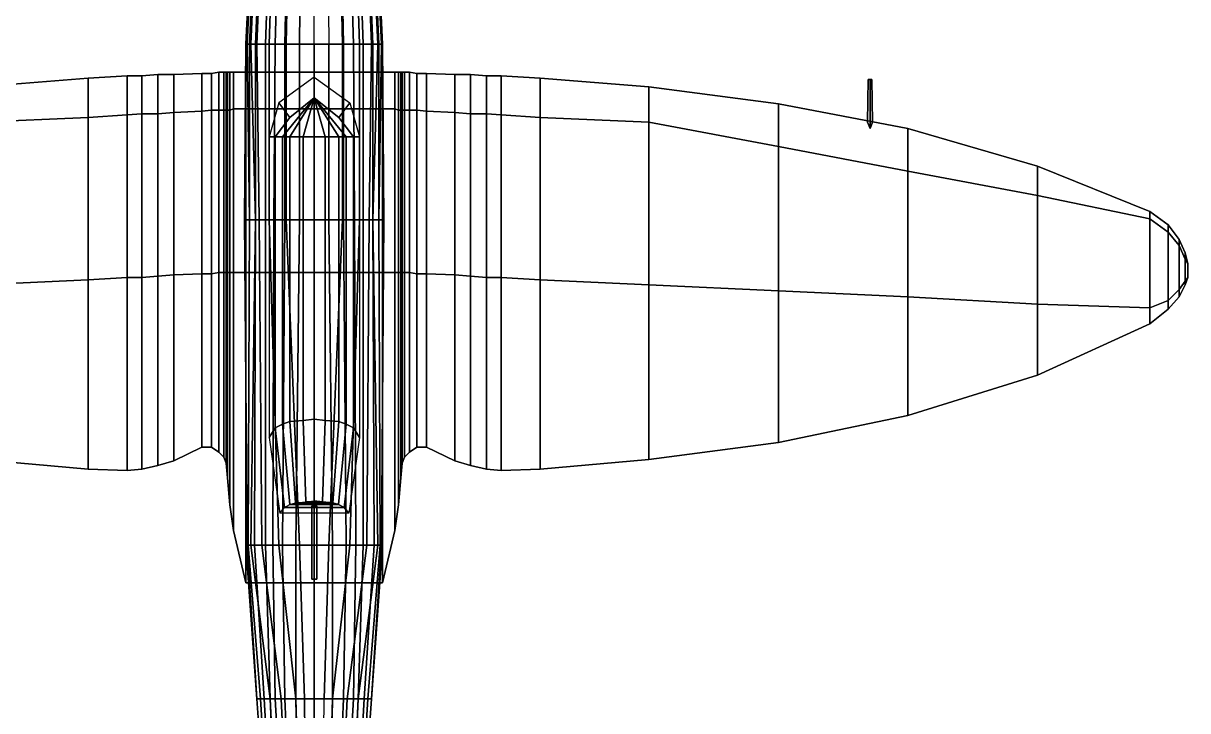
# Model space of a CAD drawing. Header units: millimetres. Extents: x -7.2 to 7.2, y -6 to 11.
# Drawn here: x -2.38 to 7.15, y -2.04 to 3.59 of the extents above; entities that cross this region are included whole.
import ezdxf

# ---------------------------------------------------------------- set-up
doc = ezdxf.new("R2010")
doc.units = ezdxf.units.MM
for name, color, linetype in [('gun', 1, 'Continuous'), ('h2', 7, 'Continuous'), ('w2', 5, 'Continuous'), ('wing1', 5, 'Continuous')]:
    doc.layers.add(name, color=color, linetype=linetype)

msp = doc.modelspace()

# ---------------------------------------------------------------- linework, layer by layer
for points in [[(-0.53, 3.42, -0.32), (-0.56, 3.42, -0.13), (-0.50596, 4.52, -0.10491), (-0.478855, 4.52, -0.276575)], [(-0.56, 3.42, -0.13), (-0.56, 3.42, 0.4), (-0.50596, 4.52, 0.373945), (-0.50596, 4.52, -0.10491)], [(-0.56, 3.42, 0.4), (-0.55, 3.42, 0.46), (-0.496925, 4.52, 0.428155), (-0.50596, 4.52, 0.373945)], [(-0.55, 3.42, 0.46), (-0.52, 3.42, 0.58), (-0.46982, 4.52, 0.536575), (-0.496925, 4.52, 0.428155)], [(-0.48, 3.42, -0.42), (-0.53, 3.42, -0.32), (-0.478855, 4.52, -0.276575), (-0.43368, 4.52, -0.366925)], [(-0.52, 3.42, 0.58), (-0.47, 3.42, 0.67), (-0.424645, 4.52, 0.61789), (-0.46982, 4.52, 0.536575)], [(-0.4, 3.42, -0.5), (-0.48, 3.42, -0.42), (-0.43368, 4.52, -0.366925), (-0.3614, 4.52, -0.439205)], [(-0.47, 3.42, 0.67), (-0.37, 3.42, 0.76), (-0.334295, 4.52, 0.699205), (-0.424645, 4.52, 0.61789)], [(-0.32, 3.42, -0.55), (-0.4, 3.42, -0.5), (-0.3614, 4.52, -0.439205), (-0.28912, 4.52, -0.48438)], [(-0.207805, 4.52, 0.735345), (-0.334295, 4.52, 0.699205), (-0.37, 3.42, 0.76), (-0.23, 3.42, 0.8)], [(-0.24, 3.42, -0.57), (-0.32, 3.42, -0.55), (-0.28912, 4.52, -0.48438), (-0.21684, 4.52, -0.50245)], [(-0.12, 3.42, -0.59), (-0.24, 3.42, -0.57), (-0.21684, 4.52, -0.50245), (-0.10842, 4.52, -0.52052)], [(0, 4.52, 0.76245), (-0.207805, 4.52, 0.735345), (-0.23, 3.42, 0.8), (0, 3.42, 0.83)], [(0.12, 3.42, -0.59), (-0.12, 3.42, -0.59), (-0.10842, 4.52, -0.52052), (0.10842, 4.52, -0.52052)], [(-0.53, 1.98, -0.33), (-0.57, 1.98, -0.14), (-0.56, 3.42, -0.13), (-0.53, 3.42, -0.32)], [(-0.57, 1.98, -0.14), (-0.56, 1.98, 0.32), (-0.56, 3.42, 0.4), (-0.56, 3.42, -0.13)], [(-0.56, 1.98, 0.32), (-0.53, 1.98, 0.45), (-0.55, 3.42, 0.46), (-0.56, 3.42, 0.4)], [(-0.53, 1.98, 0.45), (-0.48, 1.98, 0.57), (-0.52, 3.42, 0.58), (-0.55, 3.42, 0.46)], [(-0.48, 1.98, -0.43), (-0.53, 1.98, -0.33), (-0.53, 3.42, -0.32), (-0.48, 3.42, -0.42)], [(-0.48, 1.98, 0.57), (-0.45, 1.98, 0.62), (-0.47, 3.42, 0.67), (-0.52, 3.42, 0.58)], [(-0.4, 1.98, -0.51), (-0.48, 1.98, -0.43), (-0.48, 3.42, -0.42), (-0.4, 3.42, -0.5)], [(-0.45, 1.98, 0.62), (-0.37, 1.98, 0.7), (-0.37, 3.42, 0.76), (-0.47, 3.42, 0.67)], [(-0.33, 1.98, -0.55), (-0.4, 1.98, -0.51), (-0.4, 3.42, -0.5), (-0.32, 3.42, -0.55)], [(-0.23, 3.42, 0.8), (-0.37, 3.42, 0.76), (-0.37, 1.98, 0.7), (-0.23, 1.98, 0.77)], [(-0.24, 1.98, -0.57), (-0.33, 1.98, -0.55), (-0.32, 3.42, -0.55), (-0.24, 3.42, -0.57)], [(-0.12, 1.98, -0.59), (-0.24, 1.98, -0.57), (-0.24, 3.42, -0.57), (-0.12, 3.42, -0.59)], [(0, 3.42, 0.83), (-0.23, 3.42, 0.8), (-0.23, 1.98, 0.77), (0, 1.98, 0.79)], [(0, 1.98, -0.6), (-0.12, 1.98, -0.59), (-0.12, 3.42, -0.59), (0, 3.42, -0.59)], [(-0.55, -0.68, -0.14), (-0.56, -0.68, 0.24), (-0.56, 1.98, 0.32), (-0.57, 1.98, -0.14)], [(-0.54, -0.68, -0.23), (-0.55, -0.68, -0.14), (-0.57, 1.98, -0.14), (-0.53, 1.98, -0.33)], [(-0.56, -0.68, 0.24), (-0.54, -0.68, 0.38), (-0.53, 1.98, 0.45), (-0.56, 1.98, 0.32)], [(-0.54, -0.68, 0.38), (-0.52, -0.68, 0.44), (-0.48, 1.98, 0.57), (-0.53, 1.98, 0.45)], [(-0.49, -0.68, -0.34), (-0.54, -0.68, -0.23), (-0.53, 1.98, -0.33), (-0.48, 1.98, -0.43)], [(-0.52, -0.68, 0.44), (-0.43, -0.68, 0.56), (-0.45, 1.98, 0.62), (-0.48, 1.98, 0.57)], [(-0.4, -0.68, -0.44), (-0.49, -0.68, -0.34), (-0.48, 1.98, -0.43), (-0.4, 1.98, -0.51)], [(-0.43, -0.68, 0.56), (-0.29, -0.68, 0.64), (-0.37, 1.98, 0.7), (-0.45, 1.98, 0.62)], [(-0.34, -0.68, -0.48), (-0.4, -0.68, -0.44), (-0.4, 1.98, -0.51), (-0.33, 1.98, -0.55)], [(-0.23, 1.98, 0.77), (-0.37, 1.98, 0.7), (-0.29, -0.68, 0.64), (-0.12, -0.68, 0.67)], [(-0.26, -0.68, -0.51), (-0.34, -0.68, -0.48), (-0.33, 1.98, -0.55), (-0.24, 1.98, -0.57)], [(-0.15, -0.68, -0.53), (-0.26, -0.68, -0.51), (-0.24, 1.98, -0.57), (-0.12, 1.98, -0.59)], [(0, 1.98, 0.79), (-0.23, 1.98, 0.77), (-0.12, -0.68, 0.67), (0, -0.68, 0.68)], [(0, -0.68, -0.54), (-0.15, -0.68, -0.53), (-0.12, 1.98, -0.59), (0, 1.98, -0.6)], [(0, 1.27, 1.87), (0, 1.25, 1.87), (0, 1.24, 1.03), (0, 1.29, 1.03)], [(0, 1.29, 1.03), (0, 1.24, 1.03), (0, 1.25, 1.87), (0, 1.27, 1.87)], [(0, -5.08, 1.66), (0, -5.08, 1.68), (0, 1.25, 1.86), (0, 1.25, 1.84)], [(0, 1.25, 1.84), (0, 1.25, 1.86), (0, -5.08, 1.68), (0, -5.08, 1.66)], [(0, 1.08, 1.03), (0, 1.02, 1.03), (0, 1.02, 1.38), (0, 1.07, 1.38)], [(0, 1.07, 1.38), (0, 1.02, 1.38), (0, 1.02, 1.03), (0, 1.08, 1.03)], [(-0.47, -1.94, 0.28), (-0.44, -1.94, 0.39), (-0.54, -0.68, 0.38), (-0.56, -0.68, 0.24)], [(-0.47, -1.94, -0.01), (-0.47, -1.94, 0.28), (-0.56, -0.68, 0.24), (-0.55, -0.68, -0.14)], [(-0.44, -1.94, -0.15), (-0.47, -1.94, -0.01), (-0.55, -0.68, -0.14), (-0.54, -0.68, -0.23)], [(-0.44, -1.94, 0.39), (-0.36, -1.94, 0.52), (-0.52, -0.68, 0.44), (-0.54, -0.68, 0.38)], [(-0.41, -1.94, -0.23), (-0.44, -1.94, -0.15), (-0.54, -0.68, -0.23), (-0.49, -0.68, -0.34)], [(-0.36, -1.94, 0.52), (-0.27, -1.94, 0.58), (-0.43, -0.68, 0.56), (-0.52, -0.68, 0.44)], [(-0.36, -1.94, -0.31), (-0.41, -1.94, -0.23), (-0.49, -0.68, -0.34), (-0.4, -0.68, -0.44)], [(-0.27, -1.94, 0.58), (-0.15, -1.94, 0.63), (-0.29, -0.68, 0.64), (-0.43, -0.68, 0.56)], [(-0.32, -1.94, -0.35), (-0.36, -1.94, -0.31), (-0.4, -0.68, -0.44), (-0.34, -0.68, -0.48)], [(-0.24, -1.94, -0.41), (-0.32, -1.94, -0.35), (-0.34, -0.68, -0.48), (-0.26, -0.68, -0.51)], [(-0.12, -0.68, 0.67), (-0.29, -0.68, 0.64), (-0.15, -1.94, 0.63), (-0.08, -1.94, 0.64)], [(-0.15, -1.94, -0.45), (-0.24, -1.94, -0.41), (-0.26, -0.68, -0.51), (-0.15, -0.68, -0.53)], [(0, -1.94, -0.47), (-0.15, -1.94, -0.45), (-0.15, -0.68, -0.53), (0, -0.68, -0.54)], [(0, -0.68, 0.68), (-0.12, -0.68, 0.67), (-0.08, -1.94, 0.64), (0, -1.94, 0.64)], [(-0.32, -4.04, 0.15), (-0.31, -4.04, 0.24), (-0.44, -1.94, 0.39), (-0.47, -1.94, 0.28)], [(-0.31, -4.04, -0.03), (-0.32, -4.04, 0.03), (-0.47, -1.94, -0.01), (-0.44, -1.94, -0.15)], [(-0.32, -4.04, 0.03), (-0.32, -4.04, 0.15), (-0.47, -1.94, 0.28), (-0.47, -1.94, -0.01)], [(-0.31, -4.04, 0.24), (-0.26, -4.04, 0.32), (-0.36, -1.94, 0.52), (-0.44, -1.94, 0.39)], [(-0.29, -4.04, -0.1), (-0.31, -4.04, -0.03), (-0.44, -1.94, -0.15), (-0.41, -1.94, -0.23)], [(-0.27, -4.04, -0.13), (-0.29, -4.04, -0.1), (-0.41, -1.94, -0.23), (-0.36, -1.94, -0.31)], [(-0.26, -4.04, 0.32), (-0.17, -4.04, 0.39), (-0.27, -1.94, 0.58), (-0.36, -1.94, 0.52)], [(-0.2, -4.04, -0.2), (-0.27, -4.04, -0.13), (-0.36, -1.94, -0.31), (-0.32, -1.94, -0.35)], [(-0.15, -4.04, -0.23), (-0.2, -4.04, -0.2), (-0.32, -1.94, -0.35), (-0.24, -1.94, -0.41)], [(-0.17, -4.04, 0.39), (-0.11, -4.04, 0.41), (-0.15, -1.94, 0.63), (-0.27, -1.94, 0.58)], [(-0.09, -4.04, -0.25), (-0.15, -4.04, -0.23), (-0.24, -1.94, -0.41), (-0.15, -1.94, -0.45)], [(-0.08, -1.94, 0.64), (-0.15, -1.94, 0.63), (-0.11, -4.04, 0.41), (-0.06, -4.04, 0.42)], [(0, -4.04, -0.25), (-0.09, -4.04, -0.25), (-0.15, -1.94, -0.45), (0, -1.94, -0.47)], [(0.08, -1.94, 0.64), (-0.08, -1.94, 0.64), (-0.06, -4.04, 0.42), (0.06, -4.04, 0.42)]]:
    msp.add_3dface(points)
at = {"color": 2}
for points in [[(0, 3.147924, 0.822442), (-0.29, 2.94, 0.77), (-0.2, 2.82, 0.95), (0, 2.98, 1.02)], [(-0.2, 2.82, 0.95), (-0.32, 2.66, 0.89), (-0.26, 2.66, 0.98), (0, 2.98, 1.02)], [(0, 2.98, 1.02), (-0.26, 2.66, 0.98), (-0.2, 2.66, 1.03), (0, 2.98, 1.02)], [(0, 2.98, 1.02), (-0.2, 2.66, 1.03), (-0.09, 2.66, 1.07), (0, 2.98, 1.02)], [(0, 2.98, 1.02), (-0.09, 2.66, 1.07), (0, 2.66, 1.08), (0, 2.98, 1.02)], [(-0.29, 2.94, 0.77), (-0.37, 2.66, 0.72), (-0.32, 2.66, 0.89), (-0.2, 2.82, 0.95)], [(-0.32, 2.66, 0.89), (-0.37, 2.66, 0.72), (-0.37, 1.98, 0.7), (-0.32, 1.98, 0.87)], [(-0.26, 2.66, 0.98), (-0.32, 2.66, 0.89), (-0.32, 1.98, 0.87), (-0.26, 1.98, 0.96)], [(-0.2, 2.66, 1.03), (-0.26, 2.66, 0.98), (-0.26, 1.98, 0.96), (-0.2, 1.98, 1.01)], [(-0.09, 2.66, 1.07), (-0.2, 2.66, 1.03), (-0.2, 1.98, 1.01), (-0.09, 1.98, 1.05)], [(0, 2.66, 1.08), (-0.09, 2.66, 1.07), (-0.09, 1.98, 1.05), (0, 1.98, 1.06)], [(-0.32, 1.98, 0.87), (-0.37, 1.98, 0.7), (-0.37, 0.2, 0.59), (-0.32, 0.28, 0.82)], [(-0.26, 1.98, 0.96), (-0.32, 1.98, 0.87), (-0.32, 0.28, 0.82), (-0.26, 0.31, 0.91)], [(-0.2, 1.98, 1.01), (-0.26, 1.98, 0.96), (-0.26, 0.31, 0.91), (-0.2, 0.33, 0.96)], [(-0.09, 1.98, 1.05), (-0.2, 1.98, 1.01), (-0.2, 0.33, 0.96), (-0.09, 0.34, 1)], [(0, 1.98, 1.06), (-0.09, 1.98, 1.05), (-0.09, 0.34, 1), (0, 0.35, 1.01)], [(-0.26, 0.31, 0.91), (-0.32, 0.28, 0.82), (-0.244704, -0.371774, 0.77), (-0.198822, -0.348833, 0.838823)], [(-0.2, 0.33, 0.96), (-0.26, 0.31, 0.91), (-0.198822, -0.348833, 0.838823), (-0.15294, -0.333539, 0.877058)], [(-0.09, 0.34, 1), (-0.2, 0.33, 0.96), (-0.15294, -0.333539, 0.877058), (-0.068823, -0.325892, 0.907646)], [(0, 0.35, 1.01), (-0.09, 0.34, 1), (-0.068823, -0.325892, 0.907646), (0, -0.318245, 0.915293)], [(-0.32, 0.28, 0.82), (-0.37, 0.2, 0.59), (-0.282939, -0.42, 0.640001), (-0.244704, -0.371774, 0.77)]]:
    msp.add_3dface(points, dxfattribs=at)
at = {"layer": 'gun'}
for points in [[(0, -0.36, 0.77), (-0.02, -0.36, 0.75), (-0.02, -0.96, 0.75), (0, -0.96, 0.77)], [(-0.02, -0.36, 0.75), (0, -0.36, 0.73), (0, -0.96, 0.73), (-0.02, -0.96, 0.75)], [(0.02, -0.36, 0.75), (0, -0.36, 0.77), (0, -0.96, 0.77), (0.02, -0.96, 0.75)], [(0, -0.36, 0.73), (0.02, -0.36, 0.75), (0.02, -0.96, 0.75), (0, -0.96, 0.73)], [(0, -0.96, 0.77), (-0.02, -0.96, 0.75), (0, -0.96, 0.73), (0.02, -0.96, 0.75)]]:
    msp.add_3dface(points, dxfattribs=at)
at = {"layer": 'h2'}
for points in [[(0, 4.52, 0.76245), (0.207805, 4.52, 0.735345), (0.23, 3.42, 0.8), (0, 3.42, 0.83)], [(0.12, 3.42, -0.59), (0.24, 3.42, -0.57), (0.21684, 4.52, -0.50245), (0.10842, 4.52, -0.52052)], [(0.207805, 4.52, 0.735345), (0.334295, 4.52, 0.699205), (0.37, 3.42, 0.76), (0.23, 3.42, 0.8)], [(0.24, 3.42, -0.57), (0.32, 3.42, -0.55), (0.28912, 4.52, -0.48438), (0.21684, 4.52, -0.50245)], [(0.32, 3.42, -0.55), (0.4, 3.42, -0.5), (0.3614, 4.52, -0.439205), (0.28912, 4.52, -0.48438)], [(0.47, 3.42, 0.67), (0.37, 3.42, 0.76), (0.334295, 4.52, 0.699205), (0.424645, 4.52, 0.61789)], [(0.4, 3.42, -0.5), (0.48, 3.42, -0.42), (0.43368, 4.52, -0.366925), (0.3614, 4.52, -0.439205)], [(0.52, 3.42, 0.58), (0.47, 3.42, 0.67), (0.424645, 4.52, 0.61789), (0.46982, 4.52, 0.536575)], [(0.48, 3.42, -0.42), (0.53, 3.42, -0.32), (0.478855, 4.52, -0.276575), (0.43368, 4.52, -0.366925)], [(0.55, 3.42, 0.46), (0.52, 3.42, 0.58), (0.46982, 4.52, 0.536575), (0.496925, 4.52, 0.428155)], [(0.53, 3.42, -0.32), (0.56, 3.42, -0.13), (0.50596, 4.52, -0.10491), (0.478855, 4.52, -0.276575)], [(0.56, 3.42, 0.4), (0.55, 3.42, 0.46), (0.496925, 4.52, 0.428155), (0.50596, 4.52, 0.373945)], [(0.56, 3.42, -0.13), (0.56, 3.42, 0.4), (0.50596, 4.52, 0.373945), (0.50596, 4.52, -0.10491)], [(0, 1.98, -0.6), (0.12, 1.98, -0.59), (0.12, 3.42, -0.59), (0, 3.42, -0.59)], [(0, 3.42, 0.83), (0.23, 3.42, 0.8), (0.23, 1.98, 0.77), (0, 1.98, 0.79)], [(0.12, 1.98, -0.59), (0.24, 1.98, -0.57), (0.24, 3.42, -0.57), (0.12, 3.42, -0.59)], [(0.23, 3.42, 0.8), (0.37, 3.42, 0.76), (0.37, 1.98, 0.7), (0.23, 1.98, 0.77)], [(0.24, 1.98, -0.57), (0.33, 1.98, -0.55), (0.32, 3.42, -0.55), (0.24, 3.42, -0.57)], [(0.33, 1.98, -0.55), (0.4, 1.98, -0.51), (0.4, 3.42, -0.5), (0.32, 3.42, -0.55)], [(0.45, 1.98, 0.62), (0.37, 1.98, 0.7), (0.37, 3.42, 0.76), (0.47, 3.42, 0.67)], [(0.4, 1.98, -0.51), (0.48, 1.98, -0.43), (0.48, 3.42, -0.42), (0.4, 3.42, -0.5)], [(0.48, 1.98, 0.57), (0.45, 1.98, 0.62), (0.47, 3.42, 0.67), (0.52, 3.42, 0.58)], [(0.48, 1.98, -0.43), (0.53, 1.98, -0.33), (0.53, 3.42, -0.32), (0.48, 3.42, -0.42)], [(0.53, 1.98, 0.45), (0.48, 1.98, 0.57), (0.52, 3.42, 0.58), (0.55, 3.42, 0.46)], [(0.53, 1.98, -0.33), (0.57, 1.98, -0.14), (0.56, 3.42, -0.13), (0.53, 3.42, -0.32)], [(0.56, 1.98, 0.32), (0.53, 1.98, 0.45), (0.55, 3.42, 0.46), (0.56, 3.42, 0.4)], [(0.57, 1.98, -0.14), (0.56, 1.98, 0.32), (0.56, 3.42, 0.4), (0.56, 3.42, -0.13)], [(0, -0.68, -0.54), (0.15, -0.68, -0.53), (0.12, 1.98, -0.59), (0, 1.98, -0.6)], [(0, 1.98, 0.79), (0.23, 1.98, 0.77), (0.12, -0.68, 0.67), (0, -0.68, 0.68)], [(0.15, -0.68, -0.53), (0.26, -0.68, -0.51), (0.24, 1.98, -0.57), (0.12, 1.98, -0.59)], [(0.23, 1.98, 0.77), (0.37, 1.98, 0.7), (0.29, -0.68, 0.64), (0.12, -0.68, 0.67)], [(0.26, -0.68, -0.51), (0.34, -0.68, -0.48), (0.33, 1.98, -0.55), (0.24, 1.98, -0.57)], [(0.43, -0.68, 0.56), (0.29, -0.68, 0.64), (0.37, 1.98, 0.7), (0.45, 1.98, 0.62)], [(0.34, -0.68, -0.48), (0.4, -0.68, -0.44), (0.4, 1.98, -0.51), (0.33, 1.98, -0.55)], [(0.4, -0.68, -0.44), (0.49, -0.68, -0.34), (0.48, 1.98, -0.43), (0.4, 1.98, -0.51)], [(0.52, -0.68, 0.44), (0.43, -0.68, 0.56), (0.45, 1.98, 0.62), (0.48, 1.98, 0.57)], [(0.49, -0.68, -0.34), (0.54, -0.68, -0.23), (0.53, 1.98, -0.33), (0.48, 1.98, -0.43)], [(0.54, -0.68, 0.38), (0.52, -0.68, 0.44), (0.48, 1.98, 0.57), (0.53, 1.98, 0.45)], [(0.54, -0.68, -0.23), (0.55, -0.68, -0.14), (0.57, 1.98, -0.14), (0.53, 1.98, -0.33)], [(0.56, -0.68, 0.24), (0.54, -0.68, 0.38), (0.53, 1.98, 0.45), (0.56, 1.98, 0.32)], [(0.55, -0.68, -0.14), (0.56, -0.68, 0.24), (0.56, 1.98, 0.32), (0.57, 1.98, -0.14)], [(0, -1.94, -0.47), (0.15, -1.94, -0.45), (0.15, -0.68, -0.53), (0, -0.68, -0.54)], [(0, -0.68, 0.68), (0.12, -0.68, 0.67), (0.08, -1.94, 0.64), (0, -1.94, 0.64)], [(0.12, -0.68, 0.67), (0.29, -0.68, 0.64), (0.15, -1.94, 0.63), (0.08, -1.94, 0.64)], [(0.15, -1.94, -0.45), (0.24, -1.94, -0.41), (0.26, -0.68, -0.51), (0.15, -0.68, -0.53)], [(0.27, -1.94, 0.58), (0.15, -1.94, 0.63), (0.29, -0.68, 0.64), (0.43, -0.68, 0.56)], [(0.24, -1.94, -0.41), (0.32, -1.94, -0.35), (0.34, -0.68, -0.48), (0.26, -0.68, -0.51)], [(0.36, -1.94, 0.52), (0.27, -1.94, 0.58), (0.43, -0.68, 0.56), (0.52, -0.68, 0.44)], [(0.32, -1.94, -0.35), (0.36, -1.94, -0.31), (0.4, -0.68, -0.44), (0.34, -0.68, -0.48)], [(0.36, -1.94, -0.31), (0.41, -1.94, -0.23), (0.49, -0.68, -0.34), (0.4, -0.68, -0.44)], [(0.44, -1.94, 0.39), (0.36, -1.94, 0.52), (0.52, -0.68, 0.44), (0.54, -0.68, 0.38)], [(0.41, -1.94, -0.23), (0.44, -1.94, -0.15), (0.54, -0.68, -0.23), (0.49, -0.68, -0.34)], [(0.44, -1.94, -0.15), (0.47, -1.94, -0.01), (0.55, -0.68, -0.14), (0.54, -0.68, -0.23)], [(0.47, -1.94, 0.28), (0.44, -1.94, 0.39), (0.54, -0.68, 0.38), (0.56, -0.68, 0.24)], [(0.47, -1.94, -0.01), (0.47, -1.94, 0.28), (0.56, -0.68, 0.24), (0.55, -0.68, -0.14)], [(0, -4.04, -0.25), (0.09, -4.04, -0.25), (0.15, -1.94, -0.45), (0, -1.94, -0.47)], [(0.08, -1.94, 0.64), (0.15, -1.94, 0.63), (0.11, -4.04, 0.41), (0.06, -4.04, 0.42)], [(0.09, -4.04, -0.25), (0.15, -4.04, -0.23), (0.24, -1.94, -0.41), (0.15, -1.94, -0.45)], [(0.17, -4.04, 0.39), (0.11, -4.04, 0.41), (0.15, -1.94, 0.63), (0.27, -1.94, 0.58)], [(0.15, -4.04, -0.23), (0.2, -4.04, -0.2), (0.32, -1.94, -0.35), (0.24, -1.94, -0.41)], [(0.26, -4.04, 0.32), (0.17, -4.04, 0.39), (0.27, -1.94, 0.58), (0.36, -1.94, 0.52)], [(0.2, -4.04, -0.2), (0.27, -4.04, -0.13), (0.36, -1.94, -0.31), (0.32, -1.94, -0.35)], [(0.31, -4.04, 0.24), (0.26, -4.04, 0.32), (0.36, -1.94, 0.52), (0.44, -1.94, 0.39)], [(0.27, -4.04, -0.13), (0.29, -4.04, -0.1), (0.41, -1.94, -0.23), (0.36, -1.94, -0.31)], [(0.29, -4.04, -0.1), (0.31, -4.04, -0.03), (0.44, -1.94, -0.15), (0.41, -1.94, -0.23)], [(0.32, -4.04, 0.15), (0.31, -4.04, 0.24), (0.44, -1.94, 0.39), (0.47, -1.94, 0.28)], [(0.31, -4.04, -0.03), (0.32, -4.04, 0.03), (0.47, -1.94, -0.01), (0.44, -1.94, -0.15)], [(0.32, -4.04, 0.03), (0.32, -4.04, 0.15), (0.47, -1.94, 0.28), (0.47, -1.94, -0.01)]]:
    msp.add_3dface(points, dxfattribs=at)
at = {"layer": 'h2', "color": 2}
for points in [[(0, 3.147924, 0.822442), (0.29, 2.94, 0.77), (0.2, 2.82, 0.95), (0, 2.98, 1.02)], [(0.2, 2.82, 0.95), (0.32, 2.66, 0.89), (0.26, 2.66, 0.98), (0, 2.98, 1.02)], [(0, 2.98, 1.02), (0.26, 2.66, 0.98), (0.2, 2.66, 1.03), (0, 2.98, 1.02)], [(0, 2.98, 1.02), (0.2, 2.66, 1.03), (0.09, 2.66, 1.07), (0, 2.98, 1.02)], [(0, 2.98, 1.02), (0.09, 2.66, 1.07), (0, 2.66, 1.08), (0, 2.98, 1.02)], [(0.29, 2.94, 0.77), (0.37, 2.66, 0.72), (0.32, 2.66, 0.89), (0.2, 2.82, 0.95)], [(0, 2.66, 1.08), (0.09, 2.66, 1.07), (0.09, 1.98, 1.05), (0, 1.98, 1.06)], [(0.09, 2.66, 1.07), (0.2, 2.66, 1.03), (0.2, 1.98, 1.01), (0.09, 1.98, 1.05)], [(0.2, 2.66, 1.03), (0.26, 2.66, 0.98), (0.26, 1.98, 0.96), (0.2, 1.98, 1.01)], [(0.26, 2.66, 0.98), (0.32, 2.66, 0.89), (0.32, 1.98, 0.87), (0.26, 1.98, 0.96)], [(0.32, 2.66, 0.89), (0.37, 2.66, 0.72), (0.37, 1.98, 0.7), (0.32, 1.98, 0.87)], [(0, 1.98, 1.06), (0.09, 1.98, 1.05), (0.09, 0.34, 1), (0, 0.35, 1.01)], [(0.09, 1.98, 1.05), (0.2, 1.98, 1.01), (0.2, 0.33, 0.96), (0.09, 0.34, 1)], [(0.2, 1.98, 1.01), (0.26, 1.98, 0.96), (0.26, 0.31, 0.91), (0.2, 0.33, 0.96)], [(0.26, 1.98, 0.96), (0.32, 1.98, 0.87), (0.32, 0.28, 0.82), (0.26, 0.31, 0.91)], [(0.32, 1.98, 0.87), (0.37, 1.98, 0.7), (0.37, 0.2, 0.59), (0.32, 0.28, 0.82)], [(0, 0.35, 1.01), (0.09, 0.34, 1), (0.068823, -0.325892, 0.907646), (0, -0.318245, 0.915293)], [(0.09, 0.34, 1), (0.2, 0.33, 0.96), (0.15294, -0.333539, 0.877058), (0.068823, -0.325892, 0.907646)], [(0.2, 0.33, 0.96), (0.26, 0.31, 0.91), (0.198822, -0.348833, 0.838823), (0.15294, -0.333539, 0.877058)], [(0.26, 0.31, 0.91), (0.32, 0.28, 0.82), (0.244704, -0.371774, 0.77), (0.198822, -0.348833, 0.838823)], [(0.32, 0.28, 0.82), (0.37, 0.2, 0.59), (0.282939, -0.42, 0.640001), (0.244704, -0.371774, 0.77)], [(0.244704, -0.371774, 0.77), (0.282939, -0.42, 0.640001), (-0.282939, -0.42, 0.640001), (-0.244704, -0.371774, 0.77)], [(0.198822, -0.348833, 0.838823), (0.244704, -0.371774, 0.77), (-0.244704, -0.371774, 0.77), (-0.198822, -0.348833, 0.838823)], [(0.15294, -0.333539, 0.877058), (0.198822, -0.348833, 0.838823), (-0.198822, -0.348833, 0.838823), (-0.15294, -0.333539, 0.877058)], [(0.068823, -0.325892, 0.907646), (0.15294, -0.333539, 0.877058), (-0.15294, -0.333539, 0.877058), (-0.068823, -0.325892, 0.907646)], [(0, -0.318245, 0.915293), (0.068823, -0.325892, 0.907646), (-0.068823, -0.325892, 0.907646), (0, -0.318245, 0.915293)]]:
    msp.add_3dface(points, dxfattribs=at)
at = {"layer": 'w2'}
for points in [[(-1.53, 3.16, -0.51), (-1.85, 3.14, -0.53), (-1.85, 2.82, -0.73), (-1.53, 2.84, -0.73)], [(-1.53, 2.84, -0.32), (-1.85, 2.82, -0.34), (-1.85, 3.14, -0.53), (-1.53, 3.16, -0.51)], [(-1.41, 3.16, -0.5), (-1.53, 3.16, -0.51), (-1.53, 2.84, -0.73), (-1.41, 2.85, -0.72)], [(-1.41, 2.85, -0.31), (-1.53, 2.84, -0.32), (-1.53, 3.16, -0.51), (-1.41, 3.16, -0.5)], [(-1.28, 3.17, -0.48), (-1.41, 3.16, -0.5), (-1.41, 2.85, -0.72), (-1.28, 2.85, -0.7)], [(-1.28, 2.85, -0.29), (-1.41, 2.85, -0.31), (-1.41, 3.16, -0.5), (-1.28, 3.17, -0.48)], [(-1.15, 3.17, -0.47), (-1.28, 3.17, -0.48), (-1.28, 2.85, -0.7), (-1.15, 2.86, -0.68)], [(-1.15, 2.86, -0.27), (-1.28, 2.85, -0.29), (-1.28, 3.17, -0.48), (-1.15, 3.17, -0.47)], [(-0.92, 3.18, -0.43), (-1.15, 3.17, -0.47), (-1.15, 2.86, -0.68), (-0.92, 2.87, -0.65)], [(-0.92, 2.87, -0.22), (-1.15, 2.86, -0.27), (-1.15, 3.17, -0.47), (-0.92, 3.18, -0.43)], [(-0.84, 3.18, -0.41), (-0.92, 3.18, -0.43), (-0.92, 2.87, -0.65), (-0.84, 2.88, -0.63)], [(-0.84, 2.88, -0.2), (-0.92, 2.87, -0.22), (-0.92, 3.18, -0.43), (-0.84, 3.18, -0.41)], [(-0.78, 3.19, -0.4), (-0.84, 3.18, -0.41), (-0.84, 2.88, -0.63), (-0.78, 2.88, -0.63)], [(-0.78, 2.88, -0.18), (-0.84, 2.88, -0.2), (-0.84, 3.18, -0.41), (-0.78, 3.19, -0.4)], [(-0.74, 3.19, -0.39), (-0.78, 3.19, -0.4), (-0.78, 2.88, -0.63), (-0.74, 2.88, -0.62)], [(-0.74, 2.88, -0.17), (-0.78, 2.88, -0.18), (-0.78, 3.19, -0.4), (-0.74, 3.19, -0.39)], [(-0.72, 2.88, -0.16), (-0.74, 2.88, -0.17), (-0.74, 3.19, -0.39), (-0.72, 3.19, -0.39)], [(-0.72, 3.19, -0.39), (-0.74, 3.19, -0.39), (-0.74, 2.88, -0.62), (-0.72, 2.88, -0.61)], [(-0.71, 2.88, -0.16), (-0.72, 2.88, -0.16), (-0.72, 3.19, -0.39), (-0.71, 3.19, -0.38)], [(-0.71, 3.19, -0.38), (-0.72, 3.19, -0.39), (-0.72, 2.88, -0.61), (-0.71, 2.88, -0.61)], [(-0.69, 2.88, -0.15), (-0.71, 2.88, -0.16), (-0.71, 3.19, -0.38), (-0.69, 3.19, -0.38)], [(-0.69, 3.19, -0.38), (-0.71, 3.19, -0.38), (-0.71, 2.88, -0.61), (-0.69, 2.88, -0.61)], [(-0.66, 2.89, -0.13), (-0.69, 2.88, -0.15), (-0.69, 3.19, -0.38), (-0.66, 3.19, -0.37)], [(-0.66, 3.19, -0.37), (-0.69, 3.19, -0.38), (-0.69, 2.88, -0.61), (-0.66, 2.89, -0.61)], [(-0.56, 2.89, -0.04), (-0.66, 2.89, -0.13), (-0.66, 3.19, -0.37), (-0.56, 3.19, -0.35)], [(-0.56, 3.19, -0.35), (-0.66, 3.19, -0.37), (-0.66, 2.89, -0.61), (-0.56, 2.89, -0.59)], [(0, 2.89, -0.04), (-0.56, 2.89, -0.04), (-0.56, 3.19, -0.35), (0, 3.19, -0.35)], [(0, 3.19, -0.35), (-0.56, 3.19, -0.35), (-0.56, 2.89, -0.59), (0, 2.89, -0.5)], [(-1.85, 2.82, -0.34), (-2.74, 2.78, -0.27), (-2.74, 3.07, -0.44), (-1.85, 3.14, -0.53)], [(-1.85, 3.14, -0.53), (-2.74, 3.07, -0.44), (-2.74, 2.78, -0.62), (-1.85, 2.82, -0.73)], [(-1.15, 1.53, -0.27), (-1.28, 1.52, -0.29), (-1.28, 2.85, -0.29), (-1.15, 2.86, -0.27)], [(-1.28, 2.85, -0.7), (-1.28, 1.52, -0.7), (-1.15, 1.53, -0.68), (-1.15, 2.86, -0.68)], [(-1.15, 2.86, -0.68), (-1.15, 1.53, -0.68), (-0.92, 1.54, -0.65), (-0.92, 2.87, -0.65)], [(-0.92, 1.54, -0.22), (-1.15, 1.53, -0.27), (-1.15, 2.86, -0.27), (-0.92, 2.87, -0.22)], [(-0.92, 2.87, -0.65), (-0.92, 1.54, -0.65), (-0.84, 1.54, -0.63), (-0.84, 2.88, -0.63)], [(-0.84, 1.54, -0.2), (-0.92, 1.54, -0.22), (-0.92, 2.87, -0.22), (-0.84, 2.88, -0.2)], [(-0.84, 2.88, -0.63), (-0.84, 1.54, -0.63), (-0.78, 1.55, -0.63), (-0.78, 2.88, -0.63)], [(-0.78, 1.55, -0.18), (-0.84, 1.54, -0.2), (-0.84, 2.88, -0.2), (-0.78, 2.88, -0.18)], [(-0.78, 2.88, -0.63), (-0.78, 1.55, -0.63), (-0.74, 1.55, -0.62), (-0.74, 2.88, -0.62)], [(-0.74, 1.55, -0.17), (-0.78, 1.55, -0.18), (-0.78, 2.88, -0.18), (-0.74, 2.88, -0.17)], [(-0.72, 1.55, -0.16), (-0.74, 1.55, -0.17), (-0.74, 2.88, -0.17), (-0.72, 2.88, -0.16)], [(-0.74, 2.88, -0.62), (-0.74, 1.55, -0.62), (-0.72, 1.55, -0.61), (-0.72, 2.88, -0.61)], [(-0.72, 2.88, -0.61), (-0.72, 1.55, -0.61), (-0.71, 1.55, -0.61), (-0.71, 2.88, -0.61)], [(-0.71, 1.55, -0.16), (-0.72, 1.55, -0.16), (-0.72, 2.88, -0.16), (-0.71, 2.88, -0.16)], [(-0.71, 2.88, -0.61), (-0.71, 1.55, -0.61), (-0.69, 1.55, -0.61), (-0.69, 2.88, -0.61)], [(-0.69, 1.55, -0.15), (-0.71, 1.55, -0.16), (-0.71, 2.88, -0.16), (-0.69, 2.88, -0.15)], [(-0.69, 2.88, -0.61), (-0.69, 1.55, -0.61), (-0.66, 1.55, -0.61), (-0.66, 2.89, -0.61)], [(-0.66, 1.55, -0.13), (-0.69, 1.55, -0.15), (-0.69, 2.88, -0.15), (-0.66, 2.89, -0.13)], [(-0.66, 2.89, -0.61), (-0.66, 1.55, -0.61), (-0.56, 1.55, -0.59), (-0.56, 2.89, -0.59)], [(-0.56, 1.55, -0.04), (-0.66, 1.55, -0.13), (-0.66, 2.89, -0.13), (-0.56, 2.89, -0.04)], [(-0.56, 2.89, -0.59), (-0.56, 1.55, -0.59), (0, 1.55, -0.5), (0, 2.89, -0.5)], [(0, 1.55, -0.04), (-0.56, 1.55, -0.04), (-0.56, 2.89, -0.04), (0, 2.89, -0.04)], [(-1.85, 1.49, -0.34), (-2.74, 1.45, -0.27), (-2.74, 2.78, -0.27), (-1.85, 2.82, -0.34)], [(-2.74, 2.78, -0.62), (-2.74, 1.45, -0.62), (-1.85, 1.49, -0.73), (-1.85, 2.82, -0.73)], [(-1.53, 1.51, -0.32), (-1.85, 1.49, -0.34), (-1.85, 2.82, -0.34), (-1.53, 2.84, -0.32)], [(-1.85, 2.82, -0.73), (-1.85, 1.49, -0.73), (-1.53, 1.51, -0.73), (-1.53, 2.84, -0.73)], [(-1.41, 1.51, -0.31), (-1.53, 1.51, -0.32), (-1.53, 2.84, -0.32), (-1.41, 2.85, -0.31)], [(-1.53, 2.84, -0.73), (-1.53, 1.51, -0.73), (-1.41, 1.51, -0.72), (-1.41, 2.85, -0.72)], [(-1.28, 1.52, -0.29), (-1.41, 1.51, -0.31), (-1.41, 2.85, -0.31), (-1.28, 2.85, -0.29)], [(-1.41, 2.85, -0.72), (-1.41, 1.51, -0.72), (-1.28, 1.52, -0.7), (-1.28, 2.85, -0.7)], [(-1.15, 1.53, -0.68), (-1.28, 1.52, -0.7), (-1.28, -0.03, -0.48), (-1.15, 0.01, -0.47)], [(-1.15, 0.01, -0.47), (-1.28, -0.03, -0.48), (-1.28, 1.52, -0.29), (-1.15, 1.53, -0.27)], [(-0.92, 1.54, -0.65), (-1.15, 1.53, -0.68), (-1.15, 0.01, -0.47), (-0.92, 0.12, -0.43)], [(-0.92, 0.12, -0.43), (-1.15, 0.01, -0.47), (-1.15, 1.53, -0.27), (-0.92, 1.54, -0.22)], [(-0.84, 1.54, -0.63), (-0.92, 1.54, -0.65), (-0.92, 0.12, -0.43), (-0.84, 0.12, -0.41)], [(-0.84, 0.12, -0.41), (-0.92, 0.12, -0.43), (-0.92, 1.54, -0.22), (-0.84, 1.54, -0.2)], [(-0.78, 1.55, -0.63), (-0.84, 1.54, -0.63), (-0.84, 0.12, -0.41), (-0.78, 0.08, -0.4)], [(-0.78, 0.08, -0.4), (-0.84, 0.12, -0.41), (-0.84, 1.54, -0.2), (-0.78, 1.55, -0.18)], [(-0.74, 1.55, -0.62), (-0.78, 1.55, -0.63), (-0.78, 0.08, -0.4), (-0.74, 0.04, -0.39)], [(-0.74, 0.04, -0.39), (-0.78, 0.08, -0.4), (-0.78, 1.55, -0.18), (-0.74, 1.55, -0.17)], [(-0.72, -0.01, -0.39), (-0.74, 0.04, -0.39), (-0.74, 1.55, -0.17), (-0.72, 1.55, -0.16)], [(-0.72, 1.55, -0.61), (-0.74, 1.55, -0.62), (-0.74, 0.04, -0.39), (-0.72, -0.01, -0.39)], [(-0.71, -0.13, -0.38), (-0.72, -0.01, -0.39), (-0.72, 1.55, -0.16), (-0.71, 1.55, -0.16)], [(-0.71, 1.55, -0.61), (-0.72, 1.55, -0.61), (-0.72, -0.01, -0.39), (-0.71, -0.13, -0.38)], [(-0.69, -0.35, -0.38), (-0.71, -0.13, -0.38), (-0.71, 1.55, -0.16), (-0.69, 1.55, -0.15)], [(-0.69, 1.55, -0.61), (-0.71, 1.55, -0.61), (-0.71, -0.13, -0.38), (-0.69, -0.35, -0.38)], [(-0.66, -0.56, -0.37), (-0.69, -0.35, -0.38), (-0.69, 1.55, -0.15), (-0.66, 1.55, -0.13)], [(-0.66, 1.55, -0.61), (-0.69, 1.55, -0.61), (-0.69, -0.35, -0.38), (-0.66, -0.56, -0.37)], [(-0.56, -0.99, -0.35), (-0.66, -0.56, -0.37), (-0.66, 1.55, -0.13), (-0.56, 1.55, -0.04)], [(-0.56, 1.55, -0.59), (-0.66, 1.55, -0.61), (-0.66, -0.56, -0.37), (-0.56, -0.99, -0.35)], [(0, -0.99, -0.35), (-0.56, -0.99, -0.35), (-0.56, 1.55, -0.04), (0, 1.55, -0.04)], [(0, 1.55, -0.5), (-0.56, 1.55, -0.59), (-0.56, -0.99, -0.35), (0, -0.99, -0.35)], [(-1.85, -0.06, -0.53), (-2.74, 0.02, -0.44), (-2.74, 1.45, -0.27), (-1.85, 1.49, -0.34)], [(-1.85, 1.49, -0.73), (-2.74, 1.45, -0.62), (-2.74, 0.02, -0.44), (-1.85, -0.06, -0.53)], [(-1.53, 1.51, -0.73), (-1.85, 1.49, -0.73), (-1.85, -0.06, -0.53), (-1.53, -0.07, -0.51)], [(-1.53, -0.07, -0.51), (-1.85, -0.06, -0.53), (-1.85, 1.49, -0.34), (-1.53, 1.51, -0.32)], [(-1.41, 1.51, -0.72), (-1.53, 1.51, -0.73), (-1.53, -0.07, -0.51), (-1.41, -0.06, -0.5)], [(-1.41, -0.06, -0.5), (-1.53, -0.07, -0.51), (-1.53, 1.51, -0.32), (-1.41, 1.51, -0.31)], [(-1.28, 1.52, -0.7), (-1.41, 1.51, -0.72), (-1.41, -0.06, -0.5), (-1.28, -0.03, -0.48)], [(-1.28, -0.03, -0.48), (-1.41, -0.06, -0.5), (-1.41, 1.51, -0.31), (-1.28, 1.52, -0.29)]]:
    msp.add_3dface(points, dxfattribs=at)
at = {"layer": 'wing1'}
for points in [[(0, 2.89, -0.04), (0.56, 2.89, -0.04), (0.56, 3.19, -0.35), (0, 3.19, -0.35)], [(0, 3.19, -0.35), (0.56, 3.19, -0.35), (0.56, 2.89, -0.59), (0, 2.89, -0.5)], [(0.56, 2.89, -0.04), (0.66, 2.89, -0.13), (0.66, 3.19, -0.37), (0.56, 3.19, -0.35)], [(0.56, 3.19, -0.35), (0.66, 3.19, -0.37), (0.66, 2.89, -0.61), (0.56, 2.89, -0.59)], [(0.66, 2.89, -0.13), (0.69, 2.88, -0.15), (0.69, 3.19, -0.38), (0.66, 3.19, -0.37)], [(0.66, 3.19, -0.37), (0.69, 3.19, -0.38), (0.69, 2.88, -0.61), (0.66, 2.89, -0.61)], [(0.69, 2.88, -0.15), (0.71, 2.88, -0.16), (0.71, 3.19, -0.38), (0.69, 3.19, -0.38)], [(0.69, 3.19, -0.38), (0.71, 3.19, -0.38), (0.71, 2.88, -0.61), (0.69, 2.88, -0.61)], [(0.71, 2.88, -0.16), (0.72, 2.88, -0.16), (0.72, 3.19, -0.39), (0.71, 3.19, -0.38)], [(0.71, 3.19, -0.38), (0.72, 3.19, -0.39), (0.72, 2.88, -0.61), (0.71, 2.88, -0.61)], [(0.72, 2.88, -0.16), (0.74, 2.88, -0.17), (0.74, 3.19, -0.39), (0.72, 3.19, -0.39)], [(0.72, 3.19, -0.39), (0.74, 3.19, -0.39), (0.74, 2.88, -0.62), (0.72, 2.88, -0.61)], [(0.74, 2.88, -0.17), (0.78, 2.88, -0.18), (0.78, 3.19, -0.4), (0.74, 3.19, -0.39)], [(0.74, 3.19, -0.39), (0.78, 3.19, -0.4), (0.78, 2.88, -0.63), (0.74, 2.88, -0.62)], [(0.78, 2.88, -0.18), (0.84, 2.88, -0.2), (0.84, 3.18, -0.41), (0.78, 3.19, -0.4)], [(0.78, 3.19, -0.4), (0.84, 3.18, -0.41), (0.84, 2.88, -0.63), (0.78, 2.88, -0.63)], [(0.84, 2.88, -0.2), (0.92, 2.87, -0.22), (0.92, 3.18, -0.43), (0.84, 3.18, -0.41)], [(0.84, 3.18, -0.41), (0.92, 3.18, -0.43), (0.92, 2.87, -0.65), (0.84, 2.88, -0.63)], [(0.92, 2.87, -0.22), (1.15, 2.86, -0.27), (1.15, 3.17, -0.47), (0.92, 3.18, -0.43)], [(0.92, 3.18, -0.43), (1.15, 3.17, -0.47), (1.15, 2.86, -0.68), (0.92, 2.87, -0.65)], [(1.15, 2.86, -0.27), (1.28, 2.85, -0.29), (1.28, 3.17, -0.48), (1.15, 3.17, -0.47)], [(1.15, 3.17, -0.47), (1.28, 3.17, -0.48), (1.28, 2.85, -0.7), (1.15, 2.86, -0.68)], [(1.28, 2.85, -0.29), (1.41, 2.85, -0.31), (1.41, 3.16, -0.5), (1.28, 3.17, -0.48)], [(1.28, 3.17, -0.48), (1.41, 3.16, -0.5), (1.41, 2.85, -0.72), (1.28, 2.85, -0.7)], [(1.41, 2.85, -0.31), (1.53, 2.84, -0.32), (1.53, 3.16, -0.51), (1.41, 3.16, -0.5)], [(1.41, 3.16, -0.5), (1.53, 3.16, -0.51), (1.53, 2.84, -0.73), (1.41, 2.85, -0.72)], [(1.53, 2.84, -0.32), (1.85, 2.82, -0.34), (1.85, 3.14, -0.53), (1.53, 3.16, -0.51)], [(1.53, 3.16, -0.51), (1.85, 3.14, -0.53), (1.85, 2.82, -0.73), (1.53, 2.84, -0.73)], [(1.85, 2.82, -0.34), (2.74, 2.78, -0.27), (2.74, 3.07, -0.44), (1.85, 3.14, -0.53)], [(1.85, 3.14, -0.53), (2.74, 3.07, -0.44), (2.74, 2.78, -0.62), (1.85, 2.82, -0.73)], [(2.74, 2.78, -0.27), (3.8, 2.58, -0.19), (3.8, 2.93, -0.33), (2.74, 3.07, -0.44)], [(2.74, 3.07, -0.44), (3.8, 2.93, -0.33), (3.8, 2.58, -0.48), (2.74, 2.78, -0.62)], [(4.53, 2.78, -0.25), (4.55, 2.73, -0.23), (4.55, 3.13, -0.235), (4.535, 3.13, -0.25)], [(4.55, 2.73, -0.27), (4.53, 2.78, -0.25), (4.535, 3.13, -0.25), (4.55, 3.13, -0.265)], [(4.535, 3.13, -0.25), (4.55, 3.13, -0.235), (4.565, 3.13, -0.25), (4.55, 3.13, -0.265)], [(4.55, 2.73, -0.23), (4.57, 2.78, -0.25), (4.565, 3.13, -0.25), (4.55, 3.13, -0.235)], [(4.57, 2.78, -0.25), (4.55, 2.73, -0.27), (4.55, 3.13, -0.265), (4.565, 3.13, -0.25)], [(0, 1.55, -0.04), (0.56, 1.55, -0.04), (0.56, 2.89, -0.04), (0, 2.89, -0.04)], [(0.56, 2.89, -0.59), (0.56, 1.55, -0.59), (0, 1.55, -0.5), (0, 2.89, -0.5)], [(0.56, 1.55, -0.04), (0.66, 1.55, -0.13), (0.66, 2.89, -0.13), (0.56, 2.89, -0.04)], [(0.66, 2.89, -0.61), (0.66, 1.55, -0.61), (0.56, 1.55, -0.59), (0.56, 2.89, -0.59)], [(0.66, 1.55, -0.13), (0.69, 1.55, -0.15), (0.69, 2.88, -0.15), (0.66, 2.89, -0.13)], [(0.69, 2.88, -0.61), (0.69, 1.55, -0.61), (0.66, 1.55, -0.61), (0.66, 2.89, -0.61)], [(0.69, 1.55, -0.15), (0.71, 1.55, -0.16), (0.71, 2.88, -0.16), (0.69, 2.88, -0.15)], [(0.71, 2.88, -0.61), (0.71, 1.55, -0.61), (0.69, 1.55, -0.61), (0.69, 2.88, -0.61)], [(0.71, 1.55, -0.16), (0.72, 1.55, -0.16), (0.72, 2.88, -0.16), (0.71, 2.88, -0.16)], [(0.72, 2.88, -0.61), (0.72, 1.55, -0.61), (0.71, 1.55, -0.61), (0.71, 2.88, -0.61)], [(0.72, 1.55, -0.16), (0.74, 1.55, -0.17), (0.74, 2.88, -0.17), (0.72, 2.88, -0.16)], [(0.74, 2.88, -0.62), (0.74, 1.55, -0.62), (0.72, 1.55, -0.61), (0.72, 2.88, -0.61)], [(0.74, 1.55, -0.17), (0.78, 1.55, -0.18), (0.78, 2.88, -0.18), (0.74, 2.88, -0.17)], [(0.78, 2.88, -0.63), (0.78, 1.55, -0.63), (0.74, 1.55, -0.62), (0.74, 2.88, -0.62)], [(0.78, 1.55, -0.18), (0.84, 1.54, -0.2), (0.84, 2.88, -0.2), (0.78, 2.88, -0.18)], [(0.84, 2.88, -0.63), (0.84, 1.54, -0.63), (0.78, 1.55, -0.63), (0.78, 2.88, -0.63)], [(0.84, 1.54, -0.2), (0.92, 1.54, -0.22), (0.92, 2.87, -0.22), (0.84, 2.88, -0.2)], [(0.92, 2.87, -0.65), (0.92, 1.54, -0.65), (0.84, 1.54, -0.63), (0.84, 2.88, -0.63)], [(0.92, 1.54, -0.22), (1.15, 1.53, -0.27), (1.15, 2.86, -0.27), (0.92, 2.87, -0.22)], [(1.15, 2.86, -0.68), (1.15, 1.53, -0.68), (0.92, 1.54, -0.65), (0.92, 2.87, -0.65)], [(1.15, 1.53, -0.27), (1.28, 1.52, -0.29), (1.28, 2.85, -0.29), (1.15, 2.86, -0.27)], [(1.28, 2.85, -0.7), (1.28, 1.52, -0.7), (1.15, 1.53, -0.68), (1.15, 2.86, -0.68)], [(3.8, 2.58, -0.19), (4.86, 2.38, -0.1), (4.86, 2.73, -0.21), (3.8, 2.93, -0.33)], [(3.8, 2.93, -0.33), (4.86, 2.73, -0.21), (4.86, 2.38, -0.34), (3.8, 2.58, -0.48)], [(1.28, 1.52, -0.29), (1.41, 1.51, -0.31), (1.41, 2.85, -0.31), (1.28, 2.85, -0.29)], [(1.41, 2.85, -0.72), (1.41, 1.51, -0.72), (1.28, 1.52, -0.7), (1.28, 2.85, -0.7)], [(1.41, 1.51, -0.31), (1.53, 1.51, -0.32), (1.53, 2.84, -0.32), (1.41, 2.85, -0.31)], [(1.53, 2.84, -0.73), (1.53, 1.51, -0.73), (1.41, 1.51, -0.72), (1.41, 2.85, -0.72)], [(1.53, 1.51, -0.32), (1.85, 1.49, -0.34), (1.85, 2.82, -0.34), (1.53, 2.84, -0.32)], [(1.85, 2.82, -0.73), (1.85, 1.49, -0.73), (1.53, 1.51, -0.73), (1.53, 2.84, -0.73)], [(1.85, 1.49, -0.34), (2.74, 1.45, -0.27), (2.74, 2.78, -0.27), (1.85, 2.82, -0.34)], [(2.74, 2.78, -0.62), (2.74, 1.45, -0.62), (1.85, 1.49, -0.73), (1.85, 2.82, -0.73)], [(2.74, 1.45, -0.27), (3.8, 1.4, -0.19), (3.8, 2.58, -0.19), (2.74, 2.78, -0.27)], [(3.8, 2.58, -0.48), (3.8, 1.4, -0.48), (2.74, 1.45, -0.62), (2.74, 2.78, -0.62)], [(4.86, 2.38, -0.1), (5.92, 2.18, -0.01), (5.92, 2.42, -0.11), (4.86, 2.73, -0.21)], [(4.86, 2.73, -0.21), (5.92, 2.42, -0.11), (5.92, 2.18, -0.2), (4.86, 2.38, -0.34)], [(3.8, 1.4, -0.19), (4.86, 1.35, -0.1), (4.86, 2.38, -0.1), (3.8, 2.58, -0.19)], [(4.86, 2.38, -0.34), (4.86, 1.35, -0.34), (3.8, 1.4, -0.48), (3.8, 2.58, -0.48)], [(5.92, 2.18, -0.01), (6.84, 1.99, 0.07), (6.84, 2.05), (5.92, 2.42, -0.11)], [(5.92, 2.42, -0.11), (6.84, 2.05), (6.84, 1.99, -0.08), (5.92, 2.18, -0.2)], [(4.86, 1.35, -0.1), (5.92, 1.29, -0.01), (5.92, 2.18, -0.01), (4.86, 2.38, -0.1)], [(5.92, 2.18, -0.2), (5.92, 1.29, -0.2), (4.86, 1.35, -0.34), (4.86, 2.38, -0.34)], [(5.92, 1.29, -0.01), (6.84, 1.26, 0.07), (6.84, 1.99, 0.07), (5.92, 2.18, -0.01)], [(6.84, 1.99, -0.08), (6.84, 1.26, -0.08), (5.92, 1.29, -0.2), (5.92, 2.18, -0.2)], [(6.84, 1.99, 0.07), (6.99, 1.88, 0.08), (6.99, 1.94, 0.02), (6.84, 2.05)], [(6.84, 2.05), (6.99, 1.94, 0.02), (6.99, 1.88, -0.05), (6.84, 1.99, -0.08)], [(6.84, 1.26, 0.07), (6.99, 1.32, 0.08), (6.99, 1.88, 0.08), (6.84, 1.99, 0.07)], [(6.99, 1.88, -0.05), (6.99, 1.32, -0.05), (6.84, 1.26, -0.08), (6.84, 1.99, -0.08)], [(6.99, 1.88, 0.08), (7.08, 1.77, 0.08), (7.08, 1.82, 0.04), (6.99, 1.94, 0.02)], [(6.99, 1.94, 0.02), (7.08, 1.82, 0.04), (7.08, 1.77), (6.99, 1.88, -0.05)], [(6.99, 1.32, 0.08), (7.08, 1.41, 0.08), (7.08, 1.77, 0.08), (6.99, 1.88, 0.08)], [(7.08, 1.77), (7.08, 1.41), (6.99, 1.32, -0.05), (6.99, 1.88, -0.05)], [(7.08, 1.77, 0.08), (7.13, 1.66, 0.09), (7.13, 1.71, 0.05), (7.08, 1.82, 0.04)], [(7.08, 1.82, 0.04), (7.13, 1.71, 0.05), (7.13, 1.66, 0.02), (7.08, 1.77)], [(7.08, 1.41, 0.08), (7.13, 1.48, 0.09), (7.13, 1.66, 0.09), (7.08, 1.77, 0.08)], [(7.13, 1.66, 0.02), (7.13, 1.48, 0.02), (7.08, 1.41), (7.08, 1.77)], [(7.13, 1.66, 0.09), (7.15, 1.62, 0.07), (7.15, 1.62, 0.05), (7.13, 1.71, 0.05)], [(7.13, 1.71, 0.05), (7.15, 1.62, 0.05), (7.15, 1.62, 0.04), (7.13, 1.66, 0.02)], [(7.13, 1.48, 0.09), (7.15, 1.51, 0.07), (7.15, 1.62, 0.07), (7.13, 1.66, 0.09)], [(7.15, 1.62, 0.04), (7.15, 1.51, 0.04), (7.13, 1.48, 0.02), (7.13, 1.66, 0.02)], [(0, -0.99, -0.35), (0.56, -0.99, -0.35), (0.56, 1.55, -0.04), (0, 1.55, -0.04)], [(0, 1.55, -0.5), (0.56, 1.55, -0.59), (0.56, -0.99, -0.35), (0, -0.99, -0.35)], [(0.56, -0.99, -0.35), (0.66, -0.56, -0.37), (0.66, 1.55, -0.13), (0.56, 1.55, -0.04)], [(0.56, 1.55, -0.59), (0.66, 1.55, -0.61), (0.66, -0.56, -0.37), (0.56, -0.99, -0.35)], [(0.66, -0.56, -0.37), (0.69, -0.35, -0.38), (0.69, 1.55, -0.15), (0.66, 1.55, -0.13)], [(0.66, 1.55, -0.61), (0.69, 1.55, -0.61), (0.69, -0.35, -0.38), (0.66, -0.56, -0.37)], [(0.69, -0.35, -0.38), (0.71, -0.13, -0.38), (0.71, 1.55, -0.16), (0.69, 1.55, -0.15)], [(0.69, 1.55, -0.61), (0.71, 1.55, -0.61), (0.71, -0.13, -0.38), (0.69, -0.35, -0.38)], [(0.71, -0.13, -0.38), (0.72, -0.01, -0.39), (0.72, 1.55, -0.16), (0.71, 1.55, -0.16)], [(0.71, 1.55, -0.61), (0.72, 1.55, -0.61), (0.72, -0.01, -0.39), (0.71, -0.13, -0.38)], [(0.72, -0.01, -0.39), (0.74, 0.04, -0.39), (0.74, 1.55, -0.17), (0.72, 1.55, -0.16)], [(0.72, 1.55, -0.61), (0.74, 1.55, -0.62), (0.74, 0.04, -0.39), (0.72, -0.01, -0.39)], [(0.74, 0.04, -0.39), (0.78, 0.08, -0.4), (0.78, 1.55, -0.18), (0.74, 1.55, -0.17)], [(0.74, 1.55, -0.62), (0.78, 1.55, -0.63), (0.78, 0.08, -0.4), (0.74, 0.04, -0.39)], [(0.78, 0.08, -0.4), (0.84, 0.12, -0.41), (0.84, 1.54, -0.2), (0.78, 1.55, -0.18)], [(0.78, 1.55, -0.63), (0.84, 1.54, -0.63), (0.84, 0.12, -0.41), (0.78, 0.08, -0.4)], [(0.84, 0.12, -0.41), (0.92, 0.12, -0.43), (0.92, 1.54, -0.22), (0.84, 1.54, -0.2)], [(0.84, 1.54, -0.63), (0.92, 1.54, -0.65), (0.92, 0.12, -0.43), (0.84, 0.12, -0.41)], [(0.92, 0.12, -0.43), (1.15, 0.01, -0.47), (1.15, 1.53, -0.27), (0.92, 1.54, -0.22)], [(0.92, 1.54, -0.65), (1.15, 1.53, -0.68), (1.15, 0.01, -0.47), (0.92, 0.12, -0.43)], [(1.15, 0.01, -0.47), (1.28, -0.03, -0.48), (1.28, 1.52, -0.29), (1.15, 1.53, -0.27)], [(1.15, 1.53, -0.68), (1.28, 1.52, -0.7), (1.28, -0.03, -0.48), (1.15, 0.01, -0.47)], [(7.15, 1.62, 0.07), (7.15, 1.51, 0.07), (7.15, 1.51, 0.05), (7.15, 1.62, 0.05)], [(7.15, 1.62, 0.05), (7.15, 1.51, 0.05), (7.15, 1.51, 0.04), (7.15, 1.62, 0.04)], [(1.28, -0.03, -0.48), (1.41, -0.06, -0.5), (1.41, 1.51, -0.31), (1.28, 1.52, -0.29)], [(1.28, 1.52, -0.7), (1.41, 1.51, -0.72), (1.41, -0.06, -0.5), (1.28, -0.03, -0.48)], [(1.41, -0.06, -0.5), (1.53, -0.07, -0.51), (1.53, 1.51, -0.32), (1.41, 1.51, -0.31)], [(1.41, 1.51, -0.72), (1.53, 1.51, -0.73), (1.53, -0.07, -0.51), (1.41, -0.06, -0.5)], [(1.53, -0.07, -0.51), (1.85, -0.06, -0.53), (1.85, 1.49, -0.34), (1.53, 1.51, -0.32)], [(1.53, 1.51, -0.73), (1.85, 1.49, -0.73), (1.85, -0.06, -0.53), (1.53, -0.07, -0.51)], [(1.85, -0.06, -0.53), (2.74, 0.02, -0.44), (2.74, 1.45, -0.27), (1.85, 1.49, -0.34)], [(1.85, 1.49, -0.73), (2.74, 1.45, -0.62), (2.74, 0.02, -0.44), (1.85, -0.06, -0.53)], [(2.74, 0.02, -0.44), (3.8, 0.16, -0.33), (3.8, 1.4, -0.19), (2.74, 1.45, -0.27)], [(2.74, 1.45, -0.62), (3.8, 1.4, -0.48), (3.8, 0.16, -0.33), (2.74, 0.02, -0.44)], [(7.08, 1.35, 0.04), (7.13, 1.45, 0.05), (7.13, 1.48, 0.09), (7.08, 1.41, 0.08)], [(7.08, 1.41), (7.13, 1.48, 0.02), (7.13, 1.45, 0.05), (7.08, 1.35, 0.04)], [(7.13, 1.45, 0.05), (7.15, 1.51, 0.05), (7.15, 1.51, 0.07), (7.13, 1.48, 0.09)], [(7.13, 1.48, 0.02), (7.15, 1.51, 0.04), (7.15, 1.51, 0.05), (7.13, 1.45, 0.05)], [(3.8, 0.16, -0.33), (4.86, 0.38, -0.21), (4.86, 1.35, -0.1), (3.8, 1.4, -0.19)], [(3.8, 1.4, -0.48), (4.86, 1.35, -0.34), (4.86, 0.38, -0.21), (3.8, 0.16, -0.33)], [(4.86, 0.38, -0.21), (5.92, 0.71, -0.11), (5.92, 1.29, -0.01), (4.86, 1.35, -0.1)], [(4.86, 1.35, -0.34), (5.92, 1.29, -0.2), (5.92, 0.71, -0.11), (4.86, 0.38, -0.21)], [(6.99, 1.25, 0.02), (7.08, 1.35, 0.04), (7.08, 1.41, 0.08), (6.99, 1.32, 0.08)], [(6.99, 1.32, -0.05), (7.08, 1.41), (7.08, 1.35, 0.04), (6.99, 1.25, 0.02)], [(5.92, 0.71, -0.11), (6.84, 1.13), (6.84, 1.26, 0.07), (5.92, 1.29, -0.01)], [(5.92, 1.29, -0.2), (6.84, 1.26, -0.08), (6.84, 1.13), (5.92, 0.71, -0.11)], [(6.84, 1.13), (6.99, 1.25, 0.02), (6.99, 1.32, 0.08), (6.84, 1.26, 0.07)], [(6.84, 1.26, -0.08), (6.99, 1.32, -0.05), (6.99, 1.25, 0.02), (6.84, 1.13)]]:
    msp.add_3dface(points, dxfattribs=at)

doc.saveas('drawing.dxf')
